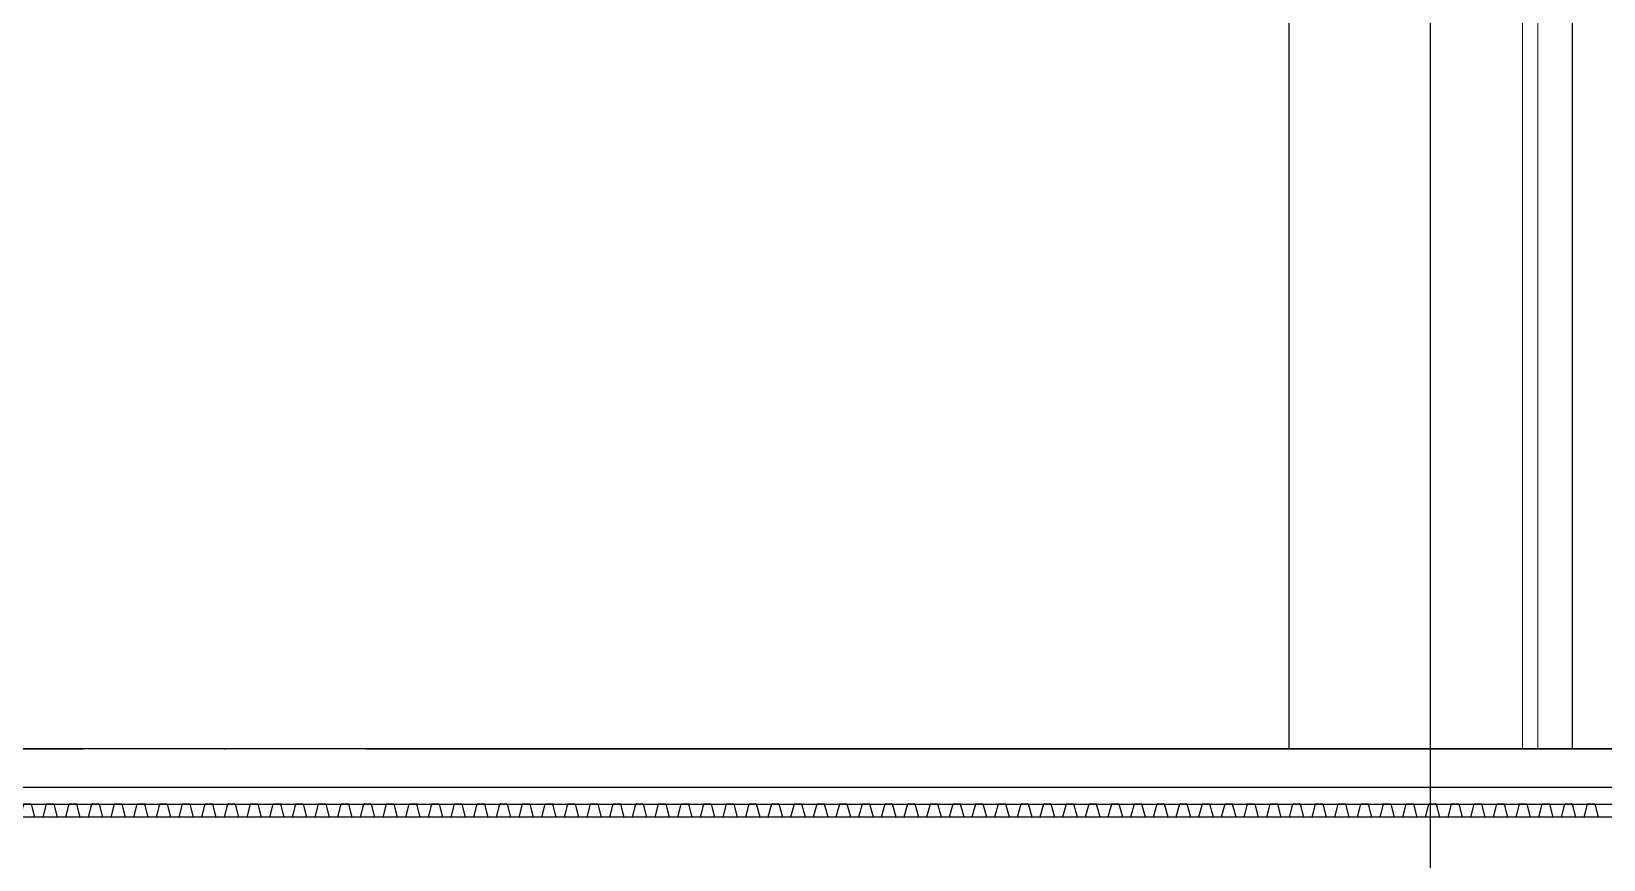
# Model space of a CAD drawing. Header units: millimetres. Extents: x 4754612 to 5801174, y 2368242 to 2777223.
# Drawn here: x 4990724 to 4996274, y 2577360 to 2580281 of the extents above; entities that cross this region are included whole.
import ezdxf

# ---------------------------------------------------------------- set-up
doc = ezdxf.new("R2010")
doc.units = ezdxf.units.MM
doc.header["$LTSCALE"] = 1000
doc.linetypes.add('CEN', pattern=[6.2, 6, -0.1, 0, -0.1])
for name, color, linetype in [('(주)하나기공-LEADER', 7, 'Continuous'), ('A-ELE-8', 8, 'Continuous'), ('A-HAT-251', 251, 'Continuous'), ('A-중심선', 10, 'CEN'), ('CON', 2, 'Continuous'), ('ELE-2', 4, 'Continuous'), ('ELE06', 6, 'Continuous')]:
    doc.layers.add(name, color=color, linetype=linetype)

# ---------------------------------------------------------------- blocks, each defined once
blk = doc.blocks.new('*U33')
at = {"layer": 'A-HAT-251'}
for points in [[(25350.6, 0), (25322.6, 0), (25310.6, 45), (25282.6, 45), (25270.6, 0)], [(25430.6, 0), (25402.6, 0), (25390.6, 45), (25362.6, 45), (25350.6, 0)], [(25510.6, 0), (25482.6, 0), (25470.6, 45), (25442.6, 45), (25430.6, 0)], [(25590.6, 0), (25562.6, 0), (25550.6, 45), (25522.6, 45), (25510.6, 0)], [(25670.6, 0), (25642.6, 0), (25630.6, 45), (25602.6, 45), (25590.6, 0)], [(25750.6, 0), (25722.6, 0), (25710.6, 45), (25682.6, 45), (25670.6, 0)], [(25830.6, 0), (25802.6, 0), (25790.6, 45), (25762.6, 45), (25750.6, 0)], [(25910.6, 0), (25882.6, 0), (25870.6, 45), (25842.6, 45), (25830.6, 0)], [(25990.6, 0), (25962.6, 0), (25950.6, 45), (25922.6, 45), (25910.6, 0)], [(26070.6, 0), (26042.6, 0), (26030.6, 45), (26002.6, 45), (25990.6, 0)], [(26150.6, 0), (26122.6, 0), (26110.6, 45), (26082.6, 45), (26070.6, 0)], [(26230.6, 0), (26202.6, 0), (26190.6, 45), (26162.6, 45), (26150.6, 0)], [(26310.6, 0), (26282.6, 0), (26270.6, 45), (26242.6, 45), (26230.6, 0)], [(26390.6, 0), (26362.6, 0), (26350.6, 45), (26322.6, 45), (26310.6, 0)], [(26470.6, 0), (26442.6, 0), (26430.6, 45), (26402.6, 45), (26390.6, 0)], [(26550.6, 0), (26522.6, 0), (26510.6, 45), (26482.6, 45), (26470.6, 0)], [(26630.6, 0), (26602.6, 0), (26590.6, 45), (26562.6, 45), (26550.6, 0)], [(26710.6, 0), (26682.6, 0), (26670.6, 45), (26642.6, 45), (26630.6, 0)], [(26790.6, 0), (26762.6, 0), (26750.6, 45), (26722.6, 45), (26710.6, 0)], [(26870.6, 0), (26842.6, 0), (26830.6, 45), (26802.6, 45), (26790.6, 0)], [(26950.6, 0), (26922.6, 0), (26910.6, 45), (26882.6, 45), (26870.6, 0)], [(27030.6, 0), (27002.6, 0), (26990.6, 45), (26962.6, 45), (26950.6, 0)], [(27110.6, 0), (27082.6, 0), (27070.6, 45), (27042.6, 45), (27030.6, 0)], [(27190.6, 0), (27162.6, 0), (27150.6, 45), (27122.6, 45), (27110.6, 0)], [(27270.6, 0), (27242.6, 0), (27230.6, 45), (27202.6, 45), (27190.6, 0)], [(27350.6, 0), (27322.6, 0), (27310.6, 45), (27282.6, 45), (27270.6, 0)], [(27430.6, 0), (27402.6, 0), (27390.6, 45), (27362.6, 45), (27350.6, 0)], [(27510.6, 0), (27482.6, 0), (27470.6, 45), (27442.6, 45), (27430.6, 0)], [(27590.6, 0), (27562.6, 0), (27550.6, 45), (27522.6, 45), (27510.6, 0)], [(27670.6, 0), (27642.6, 0), (27630.6, 45), (27602.6, 45), (27590.6, 0)], [(27750.6, 0), (27722.6, 0), (27710.6, 45), (27682.6, 45), (27670.6, 0)], [(27830.6, 0), (27802.6, 0), (27790.6, 45), (27762.6, 45), (27750.6, 0)], [(27910.6, 0), (27882.6, 0), (27870.6, 45), (27842.6, 45), (27830.6, 0)], [(27990.6, 0), (27962.6, 0), (27950.6, 45), (27922.6, 45), (27910.6, 0)], [(28070.6, 0), (28042.6, 0), (28030.6, 45), (28002.6, 45), (27990.6, 0)], [(28150.6, 0), (28122.6, 0), (28110.6, 45), (28082.6, 45), (28070.6, 0)], [(28230.6, 0), (28202.6, 0), (28190.6, 45), (28162.6, 45), (28150.6, 0)], [(28310.6, 0), (28282.6, 0), (28270.6, 45), (28242.6, 45), (28230.6, 0)], [(28390.6, 0), (28362.6, 0), (28350.6, 45), (28322.6, 45), (28310.6, 0)], [(28470.6, 0), (28442.6, 0), (28430.6, 45), (28402.6, 45), (28390.6, 0)], [(28550.6, 0), (28522.6, 0), (28510.6, 45), (28482.6, 45), (28470.6, 0)], [(28630.6, 0), (28602.6, 0), (28590.6, 45), (28562.6, 45), (28550.6, 0)], [(28710.6, 0), (28682.6, 0), (28670.6, 45), (28642.6, 45), (28630.6, 0)], [(28790.6, 0), (28762.6, 0), (28750.6, 45), (28722.6, 45), (28710.6, 0)], [(28870.6, 0), (28842.6, 0), (28830.6, 45), (28802.6, 45), (28790.6, 0)], [(28950.6, 0), (28922.6, 0), (28910.6, 45), (28882.6, 45), (28870.6, 0)], [(29030.6, 0), (29002.6, 0), (28990.6, 45), (28962.6, 45), (28950.6, 0)], [(29110.6, 0), (29082.6, 0), (29070.6, 45), (29042.6, 45), (29030.6, 0)], [(29190.6, 0), (29162.6, 0), (29150.6, 45), (29122.6, 45), (29110.6, 0)], [(29270.6, 0), (29242.6, 0), (29230.6, 45), (29202.6, 45), (29190.6, 0)], [(29350.6, 0), (29322.6, 0), (29310.6, 45), (29282.6, 45), (29270.6, 0)], [(29430.6, 0), (29402.6, 0), (29390.6, 45), (29362.6, 45), (29350.6, 0)], [(29510.6, 0), (29482.6, 0), (29470.6, 45), (29442.6, 45), (29430.6, 0)], [(29590.6, 0), (29562.6, 0), (29550.6, 45), (29522.6, 45), (29510.6, 0)], [(29670.6, 0), (29642.6, 0), (29630.6, 45), (29602.6, 45), (29590.6, 0)], [(29750.6, 0), (29722.6, 0), (29710.6, 45), (29682.6, 45), (29670.6, 0)], [(29830.6, 0), (29802.6, 0), (29790.6, 45), (29762.6, 45), (29750.6, 0)], [(29910.6, 0), (29882.6, 0), (29870.6, 45), (29842.6, 45), (29830.6, 0)], [(29990.6, 0), (29962.6, 0), (29950.6, 45), (29922.6, 45), (29910.6, 0)], [(30070.6, 0), (30042.6, 0), (30030.6, 45), (30002.6, 45), (29990.6, 0)], [(30150.6, 0), (30122.6, 0), (30110.6, 45), (30082.6, 45), (30070.6, 0)], [(30230.6, 0), (30202.6, 0), (30190.6, 45), (30162.6, 45), (30150.6, 0)], [(30310.6, 0), (30282.6, 0), (30270.6, 45), (30242.6, 45), (30230.6, 0)], [(30390.6, 0), (30362.6, 0), (30350.6, 45), (30322.6, 45), (30310.6, 0)], [(30470.6, 0), (30442.6, 0), (30430.6, 45), (30402.6, 45), (30390.6, 0)], [(30550.6, 0), (30522.6, 0), (30510.6, 45), (30482.6, 45), (30470.6, 0)], [(30630.6, 0), (30602.6, 0), (30590.6, 45), (30562.6, 45), (30550.6, 0)], [(30710.6, 0), (30682.6, 0), (30670.6, 45), (30642.6, 45), (30630.6, 0)], [(30790.6, 0), (30762.6, 0), (30750.6, 45), (30722.6, 45), (30710.6, 0)], [(30870.6, 0), (30842.6, 0), (30830.6, 45), (30802.6, 45), (30790.6, 0)]]:
    blk.add_lwpolyline(points, dxfattribs=at)

msp = doc.modelspace()

# ---------------------------------------------------------------- linework, layer by layer
at = {"layer": '(주)하나기공-LEADER', "color": 8, "lineweight": 9}
for p, q in [((4995988.3, 2582874.621), (4995988.3, 2577749.621)), ((4996041.872, 2582874.621), (4996041.872, 2577749.621))]:
    msp.add_line(p, q, dxfattribs=at)
at = {"layer": 'A-ELE-8'}
for p, q in [((4995163.3, 2586649.621), (4995163.3, 2577749.621)), ((4996163.3, 2586649.621), (4996163.3, 2577749.621))]:
    msp.add_line(p, q, dxfattribs=at)
at = {"layer": 'A-중심선', "ltscale": 5}
for p, q in [((4995663.3, 2560495.412), (4995663.3, 2645427.791)), ((4867905.529, 2577749.621), (5176073.3, 2577749.621))]:
    msp.add_line(p, q, dxfattribs=at)
at = {"layer": 'CON'}
msp.add_line((5116763.3, 2577509.621), (4908363.3, 2577509.621), dxfattribs=at)
at = {"layer": 'ELE-2'}
for p, q in [((5116763.3, 2577749.621), (4908363.3, 2577749.621)), ((4908363.3, 2577614.621), (5116763.3, 2577614.621)), ((4908363.3, 2577554.621), (5116763.3, 2577554.621))]:
    msp.add_line(p, q, dxfattribs=at)

# ---------------------------------------------------------------- block references
at = {"layer": 'ELE06', "color": 6, "xscale": 1.000013798092659, "yscale": 1.000013798092659, "zscale": 1.000013798092659}
msp.add_blockref('*U33', (4965413.445, 2577509.621), dxfattribs=at)

doc.saveas('drawing.dxf')
